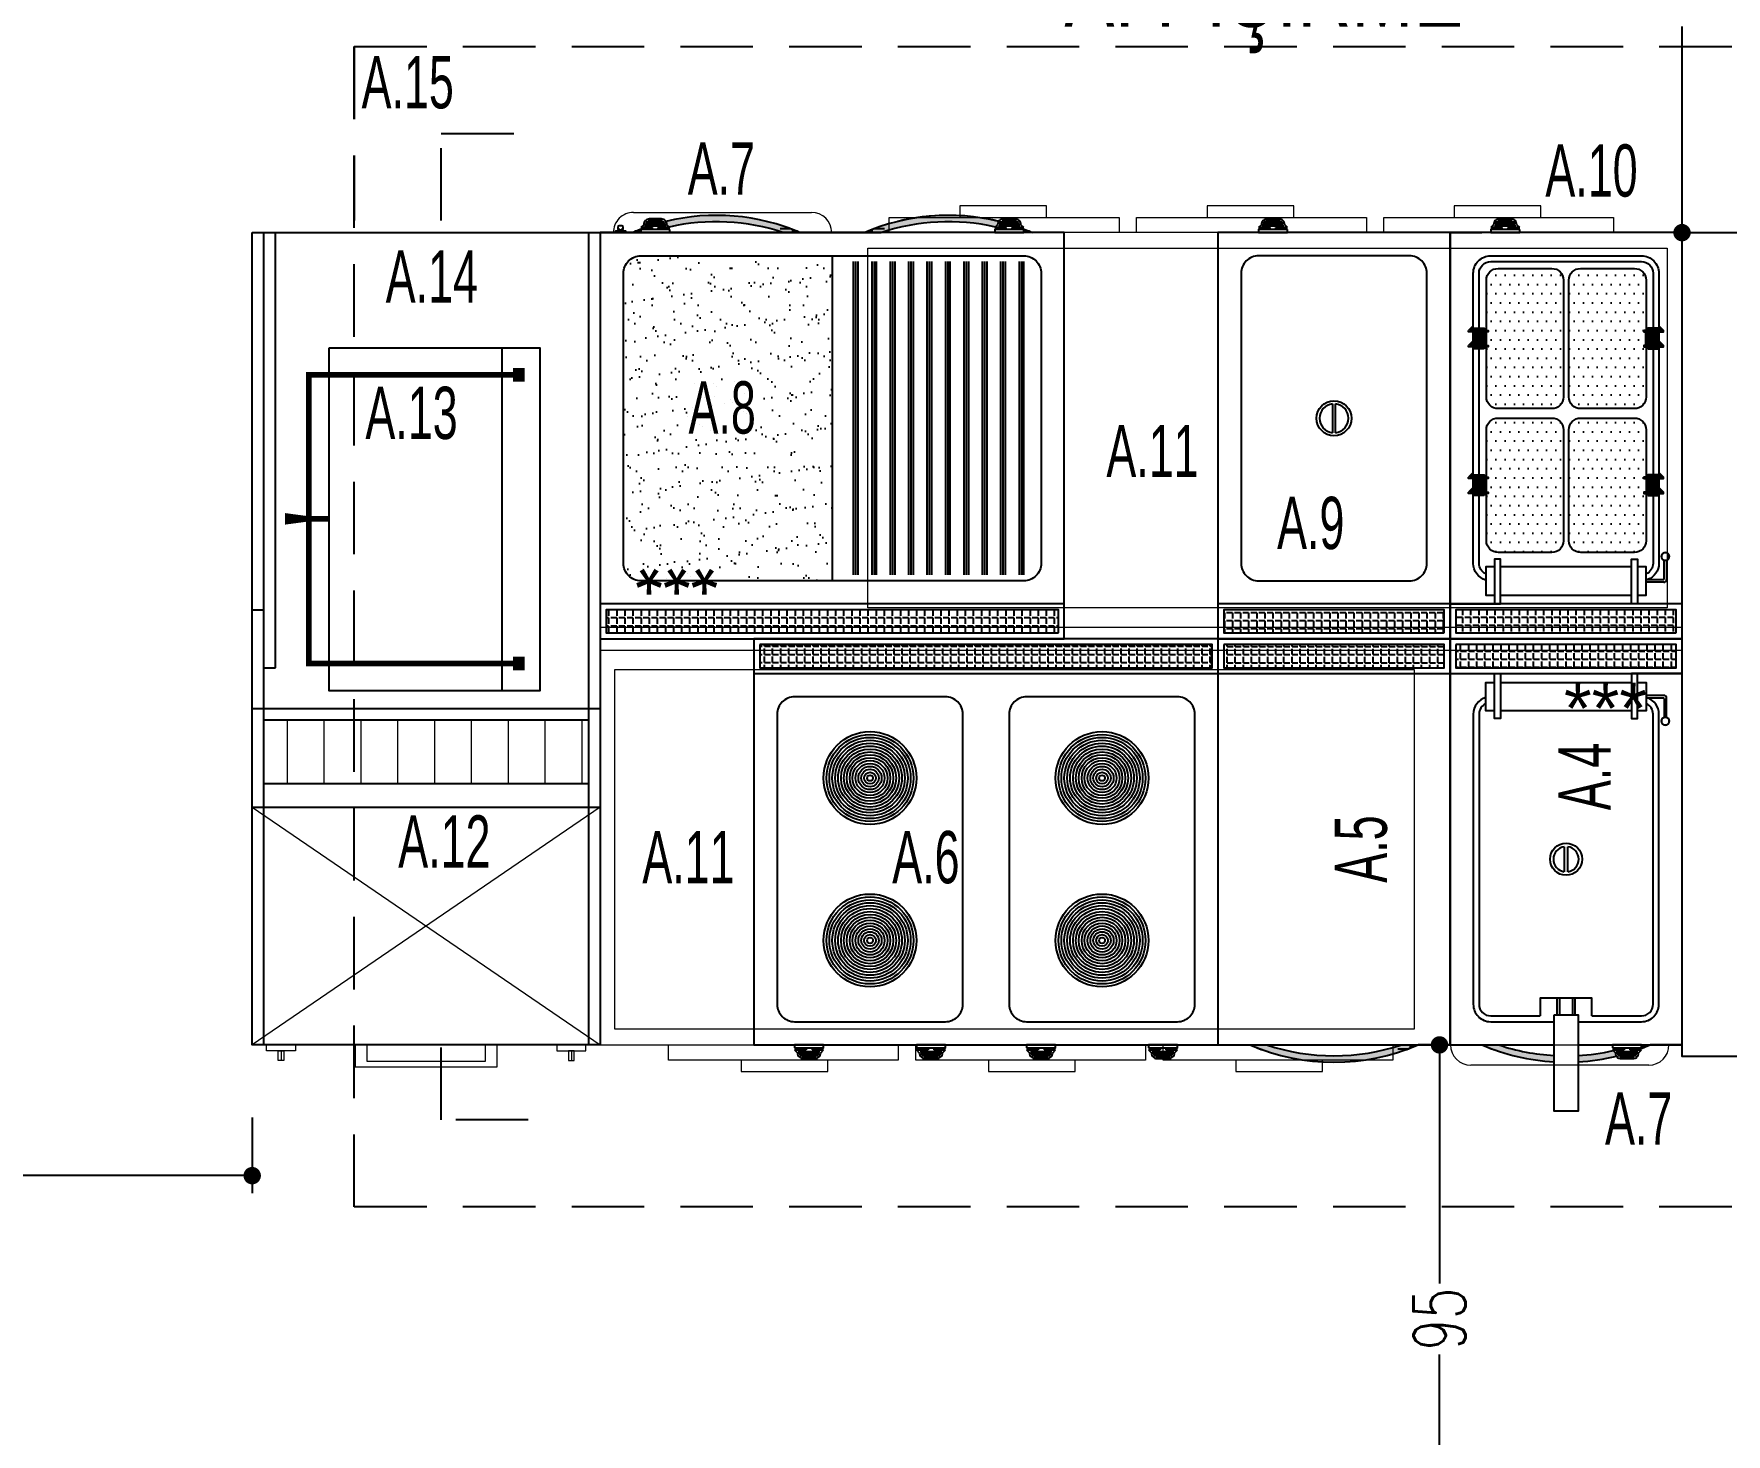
# Model space of a CAD drawing. Header units: centimetres. Extents: x 2289 to 5458, y 2057 to 4688.
# Drawn here: x 2817.5 to 3109.3, y 4135.1 to 4376.5 of the extents above; entities that cross this region are included whole.
import ezdxf
from ezdxf.lldxf.tags import DXFTag

# ---------------------------------------------------------------- set-up
doc = ezdxf.new("R2010")
doc.units = ezdxf.units.CM
doc.header["$LTSCALE"] = 50
doc.linetypes.add('HIDDEN', pattern=[0.375, 0.25, -0.125])
doc.layers.add('GRC - Cihaz Altı Ekipman', color=2, linetype='Continuous', lineweight=18)
doc.layers.add('GRC-Ekipman', color=4, linetype='Continuous', lineweight=25)
doc.layers.add('MDPL-MAHAL NO', color=5, linetype='Continuous')
doc.styles.add('dim', font='simplex.shx', dxfattribs={"width": 0.7})
doc.styles.get("Standard").update_dxf_attribs({"font": 'arial.ttf'})
doc.styles.add('Tago_mahal', font='ARIALN.TTF')
tags = doc.linetypes.add('DASHED', pattern=[0.75, 0.5, -0.25]).pattern_tags.tags
tags[6:7] = [DXFTag(74, 4), DXFTag(75, 0), DXFTag(340, '0'), DXFTag(46, 1.0), DXFTag(50, 0.0), DXFTag(44, 0.0), DXFTag(45, 0.0)]
tags[4:5] = [DXFTag(74, 4), DXFTag(75, 0), DXFTag(340, '0'), DXFTag(46, 1.0), DXFTag(50, 0.0), DXFTag(44, 0.0), DXFTag(45, 0.0)]
doc.dimstyles.new('1_50', dxfattribs={"dimtxt": 9, "dimasz": 3, "dimexe": 3, "dimexo": 0, "dimgap": 1, "dimtad": 0, "dimdec": 0, "dimzin": 11, "dimtxsty": 'dim', "dimblk": 'DOT', "dimcen": 1.5, "dimdle": 1.25, "dimclrt": 2, "dimadec": 0, "dimazin": 0, "dimtfac": 1.25, "dimtdec": 0, "dimtix": 1, "dimtofl": 0, "dimtmove": 1, "dimatfit": 3, "dimldrblk": 'DOT', "dimfxl": 10, "dimfxlon": 1, "dimtolj": 1, "dimtzin": 0, "dimarcsym": 0})

# ---------------------------------------------------------------- blocks, each defined once
blk = doc.blocks.new('ServT.140-60')
for p, q in [((-140, -60), (-140, 0)), ((-140, 0), (0, 0)), ((0, 0), (0, -60)), ((-140, -2), (0, -2)), ((-65, -56), (-140, -56)), ((0, -58), (-140, -58)), ((-75, -60), (-75, -58)), ((-65, -58), (-65, -56)), ((0, -60), (-75, -60))]:
    blk.add_line(p, q)
at = {"linetype": 'DASHED'}
blk.add_line((-75, -60), (-140, -60), dxfattribs=at)
blk = doc.blocks.new('ghggfhh')
at = {"color": 7}
blk.add_lwpolyline([(1188.71, 1333.35), (1193.71, 1333.35), (1193.71, 1333.87), (1188.71, 1333.87)], close=True, dxfattribs=at)
for points in [[(1190.71, 1333.35), (1190.71, 1333)], [(1191.71, 1333.35), (1191.71, 1333)], [(1188.71, 1333), (1190.71, 1333)], [(1189.35, 1332.74), (1193.07, 1332.74)], [(1189.46, 1332.51), (1192.96, 1332.51)], [(1189.5, 1332.27), (1192.92, 1332.27)], [(1189.62, 1332.04), (1192.79, 1332.04)], [(1189.97, 1331.8), (1192.45, 1331.8)], [(1191.71, 1333), (1193.71, 1333)]]:
    blk.add_lwpolyline(points, dxfattribs=at)
blk.add_lwpolyline([(1188.71, 1333), (1189.21, 1332.53), (1189.21, 1332.51, 0.414214), (1190.21, 1331.51), (1192.21, 1331.51, 0.414214), (1193.21, 1332.51), (1193.21, 1332.53), (1193.71, 1333)], format="xyb", dxfattribs=at)
blk = doc.blocks.new('EKO 8070S')
h = blk.add_hatch()
h.set_pattern_fill('ANGLE', scale=0.2, angle=360, style=0)
h.set_pattern_definition([(360, (-4488.5364, -3161.1032), (3e-16, 1.397), [1.016, -0.381]), (90, (-4488.5364, -3161.1032), (-1.397, 4e-16), [1.016, -0.381])])
h.paths.add_polyline_path([(-3470.87, -1758.23), (-3548.87, -1758.23), (-3548.87, -1762.23), (-3470.87, -1762.23)])
at = {"color": 7}
for points in [[(-3549.87, -1827.23), (-3469.87, -1827.23), (-3469.87, -1757.23), (-3549.87, -1757.23)], [(-3548.87, -1758.23), (-3548.87, -1762.23), (-3470.87, -1762.23), (-3470.87, -1758.23)]]:
    blk.add_lwpolyline(points, close=True, dxfattribs=at)
for points in [[(-3549.87, -1757.23), (-3549.87, -1765.23)], [(-3549.87, -1757.23), (-3549.87, -1763.23), (-3469.87, -1763.23), (-3469.87, -1757.23), (-3549.87, -1757.23), (-3549.87, -1763.23)]]:
    blk.add_lwpolyline(points, dxfattribs=at)
for points in [[(-3542.87, -1823.23), (-3516.87, -1823.23, 0.414214), (-3513.87, -1820.23), (-3513.87, -1770.23, 0.414214), (-3516.87, -1767.23), (-3542.87, -1767.23, 0.414214), (-3545.87, -1770.23), (-3545.87, -1820.23, 0.414214)], [(-3502.87, -1823.23), (-3476.87, -1823.23, 0.414214), (-3473.87, -1820.23), (-3473.87, -1770.23, 0.414214), (-3476.87, -1767.23), (-3502.87, -1767.23, 0.414214), (-3505.87, -1770.23), (-3505.87, -1820.23, 0.414214)], [(-3502.87, -1823.23), (-3476.87, -1823.23, 0.414214), (-3473.87, -1820.23), (-3473.87, -1770.23, 0.414214), (-3476.87, -1767.23), (-3502.87, -1767.23, 0.414214), (-3505.87, -1770.23), (-3505.87, -1820.23, 0.414214)]]:
    blk.add_lwpolyline(points, format="xyb", close=True, dxfattribs=at)
for centre, radius in [((-3529.87, -1781.23), 8), ((-3529.87, -1781.23), 8), ((-3529.87, -1781.23), 8), ((-3529.87, -1781.23), 7.5), ((-3489.87, -1781.23), 8), ((-3489.87, -1781.23), 8), ((-3489.87, -1781.23), 8), ((-3489.87, -1781.23), 7.5), ((-3529.87, -1781.23), 7), ((-3529.87, -1781.23), 6.5), ((-3529.87, -1781.23), 6), ((-3529.87, -1781.23), 5.5), ((-3529.87, -1781.23), 5), ((-3529.87, -1781.23), 4.5), ((-3489.87, -1781.23), 7), ((-3489.87, -1781.23), 6.5), ((-3489.87, -1781.23), 6), ((-3489.87, -1781.23), 5.5), ((-3489.87, -1781.23), 5), ((-3489.87, -1781.23), 4.5), ((-3529.87, -1781.23), 4), ((-3529.87, -1781.23), 3.5), ((-3529.87, -1781.23), 3), ((-3529.87, -1781.23), 2.5), ((-3529.87, -1781.23), 2), ((-3489.87, -1781.23), 4), ((-3489.87, -1781.23), 3.5), ((-3489.87, -1781.23), 3), ((-3489.87, -1781.23), 2.5), ((-3489.87, -1781.23), 2), ((-3529.87, -1781.23), 1.5), ((-3529.87, -1781.23), 1), ((-3529.87, -1781.23), 0.5), ((-3489.87, -1781.23), 1.5), ((-3489.87, -1781.23), 1), ((-3489.87, -1781.23), 0.5), ((-3529.87, -1809.23), 8), ((-3529.87, -1809.23), 8), ((-3529.87, -1809.23), 7.5), ((-3529.87, -1809.23), 7), ((-3529.87, -1809.23), 6.5), ((-3489.87, -1809.23), 8), ((-3489.87, -1809.23), 8), ((-3489.87, -1809.23), 7.5), ((-3489.87, -1809.23), 7), ((-3489.87, -1809.23), 6.5), ((-3529.87, -1809.23), 6), ((-3529.87, -1809.23), 5.5), ((-3529.87, -1809.23), 5), ((-3529.87, -1809.23), 4.5), ((-3529.87, -1809.23), 4), ((-3529.87, -1809.23), 3.5), ((-3489.87, -1809.23), 6), ((-3489.87, -1809.23), 5.5), ((-3489.87, -1809.23), 5), ((-3489.87, -1809.23), 4.5), ((-3489.87, -1809.23), 4), ((-3489.87, -1809.23), 3.5), ((-3529.87, -1809.23), 3), ((-3529.87, -1809.23), 2.5), ((-3529.87, -1809.23), 2), ((-3529.87, -1809.23), 1.5), ((-3529.87, -1809.23), 1), ((-3529.87, -1809.23), 0.5), ((-3489.87, -1809.23), 3), ((-3489.87, -1809.23), 2.5), ((-3489.87, -1809.23), 2), ((-3489.87, -1809.23), 1.5), ((-3489.87, -1809.23), 1), ((-3489.87, -1809.23), 0.5)]:
    blk.add_circle(centre, radius, dxfattribs=at)
for p in [(-4731.58, -3161.1), (-4710.58, -3161.1), (-4691.58, -3161.1), (-4670.58, -3161.1)]:
    blk.add_blockref('ghggfhh', p, dxfattribs=at)
blk = doc.blocks.new('EFP 4070')
h = blk.add_hatch()
h.set_pattern_fill('ANGLE', scale=0.2, style=0)
h.set_pattern_definition([(0, (-4559.9033, -3175.8865), (0, 1.397), [1.016, -0.381]), (90, (-4559.9033, -3175.8865), (-1.397, 9e-17), [1.016, -0.381])])
h.paths.add_polyline_path([(-3332.19, -1773.01), (-3370.19, -1773.01), (-3370.19, -1777.01), (-3332.19, -1777.01)])
for points in [[(-3353.27, -1843.84, -0.066516), (-3362.82, -1842.01), (-3365.69, -1842.01, 0.087638), (-3353.27, -1844.94)], [(-3342.51, -1843.96, -0.155364), (-3342.69, -1843.38), (-3342.69, -1843.36), (-3343.08, -1842.99, -0.04159), (-3349.12, -1843.84), (-3349.12, -1844.94, 0.045618)], [(-3341.19, -1842.54), (-3341.29, -1842.54, -0.009581), (-3342.65, -1842.89), (-3341.19, -1842.89)], [(-3336.69, -1842.01), (-3338.19, -1842.01), (-3338.19, -1842.54), (-3340.19, -1842.54), (-3340.19, -1842.89), (-3338.94, -1842.89, 0.016431)]]:
    blk.add_hatch(color=7).paths.add_polyline_path(points)
at = {"color": 7}
for p, q in [((-3331.19, -1772.01), (-3371.19, -1772.01)), ((-3371.19, -1772.01), (-3371.19, -1842.01)), ((-3331.19, -1842.01), (-3331.19, -1772.01)), ((-3371.19, -1842.01), (-3353.27, -1842.01)), ((-3371.19, -1842.01), (-3365.69, -1842.01)), ((-3349.12, -1842.01), (-3331.19, -1842.01)), ((-3331.19, -1842.01), (-3336.69, -1842.01))]:
    blk.add_line(p, q, dxfattribs=at)
for points in [[(-3371.19, -1772.01), (-3371.19, -1780.01)], [(-3371.19, -1772.01), (-3371.19, -1778.01), (-3331.19, -1778.01), (-3331.19, -1772.01), (-3371.19, -1772.01), (-3371.19, -1778.01)], [(-3371.19, -1778.01), (-3363.53, -1778.01)], [(-3363.53, -1784.41), (-3365.03, -1784.41), (-3365.03, -1779.55), (-3363.53, -1779.55)], [(-3362.48, -1779.55), (-3339.91, -1779.55)], [(-3331.19, -1778.01), (-3338.86, -1778.01)], [(-3338.86, -1779.55), (-3337.36, -1779.55), (-3337.36, -1784.41), (-3338.86, -1784.41)], [(-3334.3, -1781.76), (-3337.36, -1781.76), (-3337.36, -1782.21), (-3334.4, -1782.21)], [(-3334.26, -1781.76), (-3334.3, -1781.76)], [(-3334.3, -1782.3), (-3334.3, -1785.56)], [(-3333.85, -1785.56), (-3333.85, -1782.16)], [(-3339.91, -1784.41), (-3362.48, -1784.41)], [(-3351.5, -1807.85), (-3351.5, -1812.17)], [(-3350.89, -1812.17), (-3350.89, -1807.85)], [(-3351.19, -1833.94), (-3351.19, -1833.94), (-3355.63, -1833.94), (-3355.63, -1837.01)], [(-3346.76, -1837.01), (-3346.76, -1833.94), (-3351.19, -1833.94), (-3351.19, -1833.94)], [(-3343.19, -1842.89), (-3341.19, -1842.89)], [(-3342.55, -1843.15), (-3338.84, -1843.15)], [(-3342.44, -1843.38), (-3338.94, -1843.38)], [(-3342.41, -1843.61), (-3338.98, -1843.61)], [(-3342.28, -1843.85), (-3339.11, -1843.85)], [(-3341.19, -1842.54), (-3341.19, -1842.89)], [(-3340.19, -1842.54), (-3340.19, -1842.89)], [(-3340.19, -1842.89), (-3338.19, -1842.89)], [(-3341.93, -1844.09), (-3339.46, -1844.09)]]:
    blk.add_lwpolyline(points, dxfattribs=at)
for points in [[(-3370.19, -1773.01), (-3370.19, -1777.01), (-3332.19, -1777.01), (-3332.19, -1773.01)], [(-3363.53, -1778.01), (-3362.48, -1778.01), (-3362.48, -1785.75), (-3363.53, -1785.75)], [(-3338.86, -1778.01), (-3339.91, -1778.01), (-3339.91, -1785.75), (-3338.86, -1785.75)], [(-3352.77, -1836.82), (-3352.28, -1836.82), (-3352.28, -1833.94), (-3352.77, -1833.94)], [(-3350.11, -1836.82), (-3349.62, -1836.82), (-3349.62, -1833.94), (-3350.11, -1833.94)], [(-3353.27, -1836.82), (-3349.12, -1836.82), (-3349.12, -1853.42), (-3353.27, -1853.42)], [(-3343.19, -1842.54), (-3338.19, -1842.54), (-3338.19, -1842.01), (-3343.19, -1842.01)]]:
    blk.add_lwpolyline(points, close=True, dxfattribs=at)
for points in [[(-3365.03, -1782.13, 0.333757), (-3367.19, -1785.01), (-3367.19, -1835.01, 0.414214), (-3364.19, -1838.01), (-3353.27, -1838.01)], [(-3349.12, -1838.01), (-3338.19, -1838.01, 0.414214), (-3335.19, -1835.01), (-3335.19, -1785.01, 0.311922), (-3337.13, -1782.21)], [(-3365.03, -1783.19, 0.292913), (-3366.19, -1785.01), (-3366.19, -1835.01, 0.414214), (-3364.19, -1837.01), (-3355.63, -1837.01)], [(-3346.76, -1837.01), (-3338.19, -1837.01, 0.414214), (-3336.19, -1835.01), (-3336.19, -1785.01, 0.292913), (-3337.36, -1783.19)], [(-3343.19, -1842.89), (-3342.69, -1843.36), (-3342.69, -1843.38, 0.414214), (-3341.69, -1844.38), (-3339.69, -1844.38, 0.414214), (-3338.69, -1843.38), (-3338.69, -1843.36), (-3338.19, -1842.89)]]:
    blk.add_lwpolyline(points, format="xyb", dxfattribs=at)
for centre, radius in [((-3334.08, -1786.2), 0.676), ((-3351.19, -1810.01), 2.77)]:
    blk.add_circle(centre, radius, dxfattribs=at)
for centre, radius, start, end in [((-3334.41, -1782.31), 0.109, 8.9584, 82.5046), ((-3334.3, -1782.21), 0.453, 354.0258, 95.9742), ((-3334.08, -1786.2), 0.676, 109.4584, 70.5416), ((-3351.19, -1810.01), 2.18, 98.1249, 261.8751), ((-3351.19, -1810.01), 2.18, 278.1249, 81.8751), ((-3351.19, -1808.3), 36.69, 246.7242, 250.4895), ((-3351.19, -1808.3), 36.69, 246.7242, 266.758), ((-3351.19, -1807.21), 36.69, 251.5362, 266.758), ((-3351.19, -1807.21), 36.69, 273.242, 282.7682), ((-3351.19, -1807.21), 36.69, 283.4702, 285.6659), ((-3351.19, -1808.3), 36.69, 289.5105, 293.2758), ((-3351.19, -1808.3), 36.69, 273.242, 283.6896)]:
    blk.add_arc(centre, radius, start, end, dxfattribs=at)
blk = doc.blocks.new('EMF 4070S')
h = blk.add_hatch()
h.set_pattern_fill('DOTS', style=0)
h.set_pattern_definition([(0, (-5791.0277, -5490.133), (0.79375, 1.5875), [0, -1.5875])])
h.paths.add_polyline_path([(-3110.7, -1710.34, 0.414214), (-3108.7, -1712.34), (-3099.4, -1712.34, 0.414214), (-3097.4, -1710.34), (-3097.4, -1701.7), (-3097.76, -1701.7), (-3097.76, -1701.47), (-3097.46, -1701.47), (-3097.46, -1699.11), (-3097.76, -1699.11), (-3097.76, -1698.88), (-3097.4, -1698.88), (-3097.4, -1690.18, 0.414214), (-3099.4, -1688.18), (-3108.7, -1688.18, 0.414214), (-3110.7, -1690.18)])
h.paths.add_polyline_path([(-3097.76, -1724.17), (-3097.4, -1724.17), (-3097.4, -1715.97, 0.414214), (-3099.4, -1713.97), (-3108.7, -1713.97, 0.414214), (-3110.7, -1715.97), (-3110.7, -1735.13, 0.414214), (-3108.7, -1737.13), (-3099.4, -1737.13, 0.414214), (-3097.4, -1735.13), (-3097.4, -1726.99), (-3097.76, -1726.99), (-3097.76, -1726.76), (-3097.4, -1726.76), (-3097.4, -1724.4), (-3097.76, -1724.4)])
h.paths.add_polyline_path([(-3124.62, -1724.17), (-3124.62, -1724.4), (-3124.92, -1724.4), (-3124.92, -1726.76), (-3124.62, -1726.76), (-3124.62, -1726.99), (-3124.92, -1726.99), (-3124.92, -1735.13, 0.414214), (-3122.92, -1737.13), (-3113.63, -1737.13, 0.414214), (-3111.63, -1735.13), (-3111.63, -1715.97, 0.414214), (-3113.63, -1713.97), (-3122.92, -1713.97, 0.414214), (-3124.92, -1715.97), (-3124.92, -1724.17)])
h.paths.add_polyline_path([(-3111.63, -1690.18, 0.414214), (-3113.63, -1688.18), (-3122.92, -1688.18, 0.414214), (-3124.92, -1690.18), (-3124.92, -1698.88), (-3124.62, -1698.88), (-3124.62, -1699.11), (-3124.92, -1699.11), (-3124.92, -1701.47), (-3124.62, -1701.47), (-3124.62, -1701.7), (-3124.92, -1701.7), (-3124.92, -1710.34, 0.414214), (-3122.92, -1712.34), (-3113.63, -1712.34, 0.414214), (-3111.63, -1710.34)])
for points in [[(-3127.19, -1702.03), (-3125.32, -1702.03), (-3125.32, -1698.49), (-3127.19, -1698.49)], [(-3095.19, -1702.03), (-3097.07, -1702.03), (-3097.07, -1698.49), (-3095.19, -1698.49)], [(-3127.19, -1727.32), (-3125.32, -1727.32), (-3125.32, -1723.78), (-3127.19, -1723.78)], [(-3095.19, -1727.32), (-3097.07, -1727.32), (-3097.07, -1723.78), (-3095.19, -1723.78)]]:
    blk.add_hatch(color=7).paths.add_polyline_path(points)
h = blk.add_hatch()
h.set_pattern_fill('ANGLE', scale=0.2, angle=180, style=0)
h.set_pattern_definition([(180, (-1902.4855, -348.1371), (-2e-16, -1.397), [1.016, -0.381]), (270, (-1902.4855, -348.1371), (1.397, -3e-16), [1.016, -0.381])])
h.paths.add_polyline_path([(-3130.19, -1751.01), (-3092.19, -1751.01), (-3092.19, -1747.01), (-3130.19, -1747.01)])
at = {"color": 7}
for p, q in [((-3091.19, -1682.01), (-3131.19, -1682.01)), ((-3131.19, -1682.01), (-3125.69, -1682.01)), ((-3131.19, -1682.01), (-3131.19, -1752.01)), ((-3091.19, -1682.01), (-3096.69, -1682.01)), ((-3091.19, -1752.01), (-3091.19, -1682.01)), ((-3131.19, -1752.01), (-3091.19, -1752.01)), ((-3131.19, -1752.01), (-3091.19, -1752.01))]:
    blk.add_line(p, q, dxfattribs=at)
for points in [[(-3119.19, -1681.13), (-3119.69, -1680.67), (-3119.69, -1680.65, 0.414214), (-3120.69, -1679.65), (-3122.69, -1679.65, 0.414214), (-3123.69, -1680.65), (-3123.69, -1680.67), (-3124.19, -1681.13)], [(-3125.03, -1741.89, -0.333757), (-3127.19, -1739.01), (-3127.19, -1689.01, -0.414214), (-3124.19, -1686.01), (-3113.27, -1686.01)], [(-3124.19, -1686.01), (-3098.19, -1686.01, -0.414214), (-3095.19, -1689.01), (-3095.19, -1739.01, -0.311922), (-3097.13, -1741.82)], [(-3126.19, -1698.49), (-3126.19, -1689.01, -0.414214), (-3124.19, -1687.01), (-3098.19, -1687.01)], [(-3124.92, -1698.88), (-3124.92, -1690.18, -0.414214), (-3122.92, -1688.18), (-3113.63, -1688.18, -0.414214), (-3111.63, -1690.18), (-3111.63, -1710.34, -0.414214), (-3113.63, -1712.34), (-3122.92, -1712.34, -0.414214), (-3124.92, -1710.34), (-3124.92, -1701.7)], [(-3106.76, -1687.01), (-3098.19, -1687.01, -0.414214), (-3096.19, -1689.01), (-3096.19, -1739.01, -0.292913), (-3097.36, -1740.83)], [(-3125.03, -1740.83, -0.292913), (-3126.19, -1739.01), (-3126.19, -1702.03)], [(-3124.92, -1724.17), (-3124.92, -1715.97, -0.414214), (-3122.92, -1713.97), (-3113.63, -1713.97, -0.414214), (-3111.63, -1715.97), (-3111.63, -1735.13, -0.414214), (-3113.63, -1737.13), (-3122.92, -1737.13, -0.414214), (-3124.92, -1735.13), (-3124.92, -1726.99)], [(-3097.4, -1726.99), (-3097.4, -1735.13, -0.414214), (-3099.4, -1737.13), (-3108.7, -1737.13, -0.414214), (-3110.7, -1735.13), (-3110.7, -1715.97, -0.414214), (-3108.7, -1713.97), (-3099.4, -1713.97, -0.414214), (-3097.4, -1715.97), (-3097.4, -1724.17)]]:
    blk.add_lwpolyline(points, format="xyb", dxfattribs=at)
for points in [[(-3119.98, -1680.41), (-3123.41, -1680.41)], [(-3120.11, -1680.18), (-3123.28, -1680.18)], [(-3120.46, -1679.93), (-3122.93, -1679.93)], [(-3122.19, -1681.13), (-3124.19, -1681.13)], [(-3119.84, -1680.88), (-3123.55, -1680.88)], [(-3119.94, -1680.64), (-3123.44, -1680.64)], [(-3122.19, -1681.49), (-3122.19, -1681.13)], [(-3119.19, -1681.13), (-3121.19, -1681.13)], [(-3121.19, -1681.49), (-3121.19, -1681.13)], [(-3127.19, -1698.08), (-3128, -1698.88)], [(-3127.75, -1698.88), (-3127.19, -1698.88), (-3127.19, -1699.11), (-3128, -1699.11), (-3128, -1698.88)], [(-3127.19, -1700.67), (-3128, -1701.47)], [(-3127.19, -1698.36), (-3127.75, -1698.88)], [(-3127.19, -1698.88), (-3124.92, -1698.88)], [(-3127.19, -1699.11), (-3124.92, -1699.11)], [(-3124.92, -1698.88), (-3124.62, -1698.88), (-3124.62, -1699.11), (-3124.92, -1699.11)], [(-3124.92, -1701.47), (-3124.92, -1699.11)], [(-3097.46, -1698.88), (-3097.76, -1698.88), (-3097.76, -1699.11), (-3097.46, -1699.11)], [(-3095.19, -1698.88), (-3097.46, -1698.88)], [(-3097.46, -1701.47), (-3097.46, -1699.11)], [(-3095.19, -1699.11), (-3097.46, -1699.11)], [(-3095.19, -1698.08), (-3094.39, -1698.88)], [(-3095.19, -1698.36), (-3094.63, -1698.88)], [(-3094.63, -1698.88), (-3095.19, -1698.88), (-3095.19, -1699.11), (-3094.39, -1699.11), (-3094.39, -1698.88)], [(-3095.19, -1700.67), (-3094.39, -1701.47)], [(-3127.75, -1701.47), (-3127.19, -1701.47), (-3127.19, -1701.7), (-3128, -1701.7), (-3128, -1701.47)], [(-3127.19, -1700.95), (-3127.75, -1701.47)], [(-3127.19, -1701.47), (-3124.92, -1701.47)], [(-3127.19, -1701.7), (-3124.92, -1701.7)], [(-3124.92, -1701.47), (-3124.62, -1701.47), (-3124.62, -1701.7), (-3124.92, -1701.7)], [(-3097.46, -1701.47), (-3097.76, -1701.47), (-3097.76, -1701.7), (-3097.46, -1701.7)], [(-3095.19, -1701.47), (-3097.46, -1701.47)], [(-3095.19, -1701.7), (-3097.46, -1701.7)], [(-3095.19, -1700.95), (-3094.63, -1701.47)], [(-3094.63, -1701.47), (-3095.19, -1701.47), (-3095.19, -1701.7), (-3094.39, -1701.7), (-3094.39, -1701.47)], [(-3127.19, -1723.37), (-3128, -1724.17)], [(-3127.75, -1724.17), (-3127.19, -1724.17), (-3127.19, -1724.4), (-3128, -1724.4), (-3128, -1724.17)], [(-3127.19, -1723.65), (-3127.75, -1724.17)], [(-3127.19, -1724.17), (-3124.92, -1724.17)], [(-3124.92, -1724.17), (-3124.62, -1724.17), (-3124.62, -1724.4), (-3124.92, -1724.4)], [(-3097.46, -1724.17), (-3097.76, -1724.17), (-3097.76, -1724.4), (-3097.46, -1724.4)], [(-3095.19, -1724.17), (-3097.46, -1724.17)], [(-3095.19, -1723.37), (-3094.39, -1724.17)], [(-3095.19, -1723.65), (-3094.63, -1724.17)], [(-3094.63, -1724.17), (-3095.19, -1724.17), (-3095.19, -1724.4), (-3094.39, -1724.4), (-3094.39, -1724.17)], [(-3127.19, -1725.96), (-3128, -1726.76)], [(-3127.75, -1726.76), (-3127.19, -1726.76), (-3127.19, -1726.99), (-3128, -1726.99), (-3128, -1726.76)], [(-3127.19, -1726.24), (-3127.75, -1726.76)], [(-3127.19, -1724.4), (-3124.92, -1724.4)], [(-3127.19, -1726.76), (-3124.92, -1726.76)], [(-3127.19, -1726.99), (-3124.92, -1726.99)], [(-3124.92, -1726.76), (-3124.92, -1724.4)], [(-3124.92, -1726.76), (-3124.92, -1724.4)], [(-3124.92, -1726.76), (-3124.62, -1726.76), (-3124.62, -1726.99), (-3124.92, -1726.99)], [(-3097.46, -1726.76), (-3097.76, -1726.76), (-3097.76, -1726.99), (-3097.46, -1726.99)], [(-3095.19, -1724.4), (-3097.46, -1724.4)], [(-3095.19, -1726.76), (-3097.46, -1726.76)], [(-3095.19, -1726.99), (-3097.46, -1726.99)], [(-3097.4, -1724.4), (-3097.4, -1726.76)], [(-3095.19, -1725.96), (-3094.39, -1726.76)], [(-3095.19, -1726.24), (-3094.63, -1726.76)], [(-3094.63, -1726.76), (-3095.19, -1726.76), (-3095.19, -1726.99), (-3094.39, -1726.99), (-3094.39, -1726.76)], [(-3094.3, -1741.73), (-3094.3, -1738.46)], [(-3093.85, -1738.46), (-3093.85, -1741.87)], [(-3123.53, -1739.61), (-3125.03, -1739.61), (-3125.03, -1744.48), (-3123.53, -1744.48)], [(-3099.91, -1739.61), (-3122.48, -1739.61)], [(-3098.86, -1744.48), (-3097.36, -1744.48), (-3097.36, -1739.61), (-3098.86, -1739.61)], [(-3122.48, -1744.48), (-3099.91, -1744.48)], [(-3094.3, -1742.27), (-3097.36, -1742.27), (-3097.36, -1741.82), (-3094.4, -1741.82)], [(-3094.26, -1742.27), (-3094.3, -1742.27)], [(-3091.19, -1752.01), (-3091.19, -1744.01)], [(-3091.19, -1752.01), (-3091.19, -1744.01)], [(-3091.19, -1752.01), (-3091.19, -1744.01)], [(-3091.19, -1752.01), (-3091.19, -1746.01), (-3131.19, -1746.01), (-3131.19, -1752.01), (-3091.19, -1752.01), (-3091.19, -1746.01)], [(-3091.19, -1752.01), (-3091.19, -1746.01), (-3131.19, -1746.01), (-3131.19, -1752.01), (-3091.19, -1752.01), (-3091.19, -1746.01)], [(-3131.19, -1746.01), (-3123.53, -1746.01)], [(-3091.19, -1746.01), (-3098.86, -1746.01)], [(-3091.19, -1746.01), (-3098.86, -1746.01)], [(-3091.19, -1746.01), (-3098.86, -1746.01)], [(-3091.19, -1746.01), (-3098.86, -1746.01)]]:
    blk.add_lwpolyline(points, dxfattribs=at)
for points in [[(-3119.19, -1681.49), (-3124.19, -1681.49), (-3124.19, -1682.01), (-3119.19, -1682.01)], [(-3125.32, -1702.03), (-3127.19, -1702.03), (-3127.19, -1698.49), (-3125.32, -1698.49)], [(-3097.07, -1702.03), (-3095.19, -1702.03), (-3095.19, -1698.49), (-3097.07, -1698.49)], [(-3125.32, -1727.32), (-3127.19, -1727.32), (-3127.19, -1723.78), (-3125.32, -1723.78)], [(-3097.07, -1727.32), (-3095.19, -1727.32), (-3095.19, -1723.78), (-3097.07, -1723.78)], [(-3123.53, -1746.01), (-3122.48, -1746.01), (-3122.48, -1738.28), (-3123.53, -1738.28)], [(-3098.86, -1746.01), (-3099.91, -1746.01), (-3099.91, -1738.28), (-3098.86, -1738.28)], [(-3098.86, -1746.01), (-3099.91, -1746.01), (-3099.91, -1738.28), (-3098.86, -1738.28)], [(-3092.19, -1751.01), (-3092.19, -1747.01), (-3130.19, -1747.01), (-3130.19, -1751.01)]]:
    blk.add_lwpolyline(points, close=True, dxfattribs=at)
blk.add_lwpolyline([(-3110.7, -1710.34), (-3110.7, -1690.18, -0.414214), (-3108.7, -1688.18), (-3099.4, -1688.18, -0.414214), (-3097.4, -1690.18), (-3097.4, -1710.34, -0.414214), (-3099.4, -1712.34), (-3108.7, -1712.34, -0.414214)], format="xyb", close=True, dxfattribs=at)
blk.add_circle((-3094.08, -1737.82), 0.676, dxfattribs=at)
for centre, radius, start, end in [((-3094.08, -1737.82), 0.676, 289.4584, 250.5416), ((-3094.41, -1741.71), 0.109, 277.4954, 351.0416), ((-3094.3, -1741.82), 0.453, 264.0258, 5.9742)]:
    blk.add_arc(centre, radius, start, end, dxfattribs=at)
blk = doc.blocks.new('EPI 8070')
for points in [[(-2939.57, -1682.01), (-2936.69, -1682.01, 0.162705), (-2959.88, -1680.07, -0.155364), (-2959.69, -1680.65), (-2959.69, -1680.67), (-2959.3, -1681.03, -0.137126)], [(-2959.88, -1680.07, -0.155364), (-2959.69, -1680.65), (-2959.69, -1680.67), (-2959.3, -1681.03, -0.111887), (-2943.08, -1681.03), (-2942.69, -1680.67), (-2942.69, -1680.65, -0.155364), (-2942.51, -1680.07, 0.120036)], [(-2925.69, -1682.01), (-2922.82, -1682.01, -0.137126), (-2903.08, -1681.03), (-2902.69, -1680.67), (-2902.69, -1680.65, -0.155364), (-2902.51, -1680.07, 0.120036), (-2919.88, -1680.07, 0.041852)], [(-2919.88, -1680.07, -0.155364), (-2919.69, -1680.65), (-2919.69, -1680.67), (-2919.3, -1681.03, -0.111887), (-2903.08, -1681.03), (-2902.69, -1680.67), (-2902.69, -1680.65, -0.155364), (-2902.51, -1680.07, 0.120036)], [(-2965.69, -1682.01), (-2964.19, -1682.01), (-2964.19, -1681.49), (-2962.19, -1681.49), (-2962.19, -1681.13), (-2963.45, -1681.13, 0.016431)], [(-2961.19, -1681.49), (-2961.1, -1681.49, -0.009581), (-2959.74, -1681.13), (-2961.19, -1681.13)], [(-2940.19, -1681.49), (-2938.19, -1681.49), (-2938.19, -1682.01), (-2936.69, -1682.01, 0.016431), (-2938.94, -1681.13), (-2940.19, -1681.13)], [(-2925.69, -1682.01), (-2924.19, -1682.01), (-2924.19, -1681.49), (-2922.19, -1681.49), (-2922.19, -1681.13), (-2923.45, -1681.13, 0.016431)], [(-2901.29, -1681.49), (-2901.19, -1681.49), (-2901.19, -1681.13), (-2902.65, -1681.13, -0.009581)], [(-2900.19, -1681.49), (-2898.19, -1681.49), (-2898.19, -1682.01), (-2896.69, -1682.01, 0.016431), (-2898.94, -1681.13), (-2900.19, -1681.13)]]:
    blk.add_hatch(color=7).paths.add_polyline_path(points)
h = blk.add_hatch()
h.set_pattern_fill('AR-SAND', scale=0.1, angle=180)
h.paths.add_polyline_path([(-2931.19, -1686.01), (-2964.19, -1686.01, 0.414214), (-2967.19, -1689.01), (-2967.19, -1739.01, 0.414214), (-2964.19, -1742.01), (-2931.19, -1742.01)])
h = blk.add_hatch()
h.set_pattern_fill('ANGLE', scale=0.2, angle=180, style=0)
h.set_pattern_definition([(180, (-1634.7886, -433.4547), (-2e-16, -1.397), [1.016, -0.381]), (270, (-1634.7886, -433.4547), (1.397, -3e-16), [1.016, -0.381])])
h.paths.add_polyline_path([(-2970.19, -1751.01), (-2892.19, -1751.01), (-2892.19, -1747.01), (-2970.19, -1747.01)])
at = {"color": 7}
for p, q in [((-2971.19, -1682.01), (-2971.19, -1752.01)), ((-2891.19, -1682.01), (-2971.19, -1682.01)), ((-2971.19, -1682.01), (-2925.69, -1682.01)), ((-2931.19, -1682.01), (-2936.69, -1682.01)), ((-2891.19, -1682.01), (-2896.69, -1682.01)), ((-2891.19, -1752.01), (-2891.19, -1682.01)), ((-2927.57, -1687.01), (-2927.57, -1741.01)), ((-2927.17, -1687.01), (-2927.17, -1741.01)), ((-2926.77, -1687.01), (-2926.77, -1741.01)), ((-2924.39, -1687.01), (-2924.39, -1741.01)), ((-2923.99, -1687.01), (-2923.99, -1741.01)), ((-2923.6, -1687.01), (-2923.6, -1741.01)), ((-2921.22, -1687.01), (-2921.22, -1741.01)), ((-2920.82, -1687.01), (-2920.82, -1741.01)), ((-2920.42, -1687.01), (-2920.42, -1741.01)), ((-2918.04, -1687.01), (-2918.04, -1741.01)), ((-2917.64, -1687.01), (-2917.64, -1741.01)), ((-2917.25, -1687.01), (-2917.25, -1741.01)), ((-2914.87, -1687.01), (-2914.87, -1741.01)), ((-2914.47, -1687.01), (-2914.47, -1741.01)), ((-2914.07, -1687.01), (-2914.07, -1741.01)), ((-2911.69, -1687.01), (-2911.69, -1741.01)), ((-2911.29, -1687.01), (-2911.29, -1741.01)), ((-2910.9, -1687.01), (-2910.9, -1741.01)), ((-2908.52, -1687.01), (-2908.52, -1741.01)), ((-2908.12, -1687.01), (-2908.12, -1741.01)), ((-2907.72, -1687.01), (-2907.72, -1741.01)), ((-2905.34, -1687.01), (-2905.34, -1741.01)), ((-2904.94, -1687.01), (-2904.94, -1741.01)), ((-2904.55, -1687.01), (-2904.55, -1741.01)), ((-2902.17, -1687.01), (-2902.17, -1741.01)), ((-2901.77, -1687.01), (-2901.77, -1741.01)), ((-2901.37, -1687.01), (-2901.37, -1741.01)), ((-2898.99, -1687.01), (-2898.99, -1741.01)), ((-2898.59, -1687.01), (-2898.59, -1741.01)), ((-2898.2, -1687.01), (-2898.2, -1741.01)), ((-2971.19, -1752.01), (-2891.19, -1752.01))]:
    blk.add_line(p, q, dxfattribs=at)
for points in [[(-2959.19, -1681.13), (-2959.69, -1680.67), (-2959.69, -1680.65, 0.414214), (-2960.69, -1679.65), (-2962.69, -1679.65, 0.414214), (-2963.69, -1680.65), (-2963.69, -1680.67), (-2964.19, -1681.13)], [(-2898.19, -1681.13), (-2898.69, -1680.67), (-2898.69, -1680.65, 0.414214), (-2899.69, -1679.65), (-2901.69, -1679.65, 0.414214), (-2902.69, -1680.65), (-2902.69, -1680.67), (-2903.19, -1681.13)], [(-2906.51, -1742.01), (-2964.19, -1742.01, -0.414214), (-2967.19, -1739.01), (-2967.19, -1689.01, -0.414214), (-2964.19, -1686.01), (-2898.19, -1686.01, -0.414214), (-2895.19, -1689.01), (-2895.19, -1739.01, -0.414214), (-2898.19, -1742.01), (-2906.51, -1742.01)]]:
    blk.add_lwpolyline(points, format="xyb", dxfattribs=at)
for points in [[(-2959.98, -1680.41), (-2963.41, -1680.41)], [(-2960.11, -1680.18), (-2963.28, -1680.18)], [(-2960.46, -1679.93), (-2962.93, -1679.93)], [(-2898.98, -1680.41), (-2902.41, -1680.41)], [(-2899.11, -1680.18), (-2902.28, -1680.18)], [(-2899.46, -1679.93), (-2901.93, -1679.93)], [(-2962.19, -1681.13), (-2964.19, -1681.13)], [(-2959.84, -1680.88), (-2963.55, -1680.88)], [(-2959.94, -1680.64), (-2963.44, -1680.64)], [(-2962.19, -1681.49), (-2962.19, -1681.13)], [(-2959.19, -1681.13), (-2961.19, -1681.13)], [(-2961.19, -1681.49), (-2961.19, -1681.13)], [(-2925.69, -1682.01), (-2922.82, -1682.01)], [(-2901.19, -1681.13), (-2903.19, -1681.13)], [(-2898.84, -1680.88), (-2902.55, -1680.88)], [(-2898.94, -1680.64), (-2902.44, -1680.64)], [(-2901.19, -1681.49), (-2901.19, -1681.13)], [(-2898.19, -1681.13), (-2900.19, -1681.13)], [(-2900.19, -1681.49), (-2900.19, -1681.13)], [(-2931.19, -1686.01), (-2931.19, -1742.01)], [(-2891.19, -1752.01), (-2891.19, -1744.01)], [(-2891.19, -1752.01), (-2891.19, -1746.01), (-2971.19, -1746.01), (-2971.19, -1752.01), (-2891.19, -1752.01), (-2891.19, -1746.01)]]:
    blk.add_lwpolyline(points, dxfattribs=at)
for points in [[(-2959.19, -1681.49), (-2964.19, -1681.49), (-2964.19, -1682.01), (-2959.19, -1682.01)], [(-2898.19, -1681.49), (-2903.19, -1681.49), (-2903.19, -1682.01), (-2898.19, -1682.01)], [(-2892.19, -1751.01), (-2892.19, -1747.01), (-2970.19, -1747.01), (-2970.19, -1751.01)]]:
    blk.add_lwpolyline(points, close=True, dxfattribs=at)
for centre, start, end in [((-2951.19, -1715.72), 66.7242, 103.6896), ((-2951.19, -1716.82), 71.5362, 102.7682), ((-2911.19, -1715.72), 76.3104, 113.2758), ((-2911.19, -1716.82), 77.2318, 108.4638), ((-2911.19, -1715.72), 76.3104, 103.6896), ((-2951.19, -1715.72), 109.5105, 113.2758), ((-2951.19, -1716.82), 103.4702, 105.6659), ((-2951.19, -1715.72), 66.7242, 70.4895), ((-2911.19, -1716.82), 74.3341, 76.5298), ((-2911.19, -1715.72), 66.7242, 70.4895)]:
    blk.add_arc(centre, 36.69, start, end, dxfattribs=at)
blk = doc.blocks.new('GPI 8070')
at = {"color": 7}
for points in [[(-2611.19, -1682.01), (-2608.59, -1682.01)], [(-2608.17, -1680.94), (-2608.17, -1681.43), (-2607.82, -1681.43)], [(-2607.27, -1681.63), (-2607.27, -1681.74), (-2608.13, -1681.74), (-2608.13, -1681.63), (-2607.82, -1681.63)], [(-2607.82, -1681.43), (-2607.82, -1681.63)], [(-2607.82, -1681.74), (-2607.58, -1681.74)], [(-2607.58, -1681.43), (-2607.23, -1681.43), (-2607.23, -1680.94)], [(-2607.58, -1681.63), (-2607.58, -1681.43)], [(-2607.58, -1681.63), (-2607.27, -1681.63)]]:
    blk.add_lwpolyline(points, dxfattribs=at)
blk.add_lwpolyline([(-2608.59, -1682.01), (-2606.81, -1682.01), (-2606.81, -1681.74), (-2608.59, -1681.74)], close=True, dxfattribs=at)
blk.add_arc((-2607.7, -1681.7), 0.893, 58.5583, 121.4417, dxfattribs=at)
blk.add_blockref('EPI 8070', (360, 0), dxfattribs=at)
blk = doc.blocks.new('ESB 4070S')
h = blk.add_hatch()
h.set_pattern_fill('ANGLE', scale=0.2, style=0)
h.set_pattern_definition([(0, (-3339.9033, -3175.8865), (0, 1.397), [1.016, -0.381]), (90, (-3339.9033, -3175.8865), (-1.397, 9e-17), [1.016, -0.381])])
h.paths.add_polyline_path([(-2112.19, -1773.01), (-2150.19, -1773.01), (-2150.19, -1777.01), (-2112.19, -1777.01)])
at = {"color": 7}
for points in [[(-2151.19, -1842.01), (-2111.19, -1842.01), (-2111.19, -1772.01), (-2151.19, -1772.01)], [(-2150.19, -1773.01), (-2150.19, -1777.01), (-2112.19, -1777.01), (-2112.19, -1773.01)]]:
    blk.add_lwpolyline(points, close=True, dxfattribs=at)
for points in [[(-2151.19, -1772.01), (-2151.19, -1780.01)], [(-2151.19, -1772.01), (-2151.19, -1778.01), (-2111.19, -1778.01), (-2111.19, -1772.01), (-2151.19, -1772.01), (-2151.19, -1778.01)], [(-2131.44, -1807.52), (-2131.44, -1812.5)], [(-2130.94, -1812.5), (-2130.94, -1807.52)]]:
    blk.add_lwpolyline(points, dxfattribs=at)
blk.add_lwpolyline([(-2135.88, -1782.01), (-2144.19, -1782.01, 0.414214), (-2147.19, -1785.01), (-2147.19, -1835.01, 0.414214), (-2144.19, -1838.01), (-2118.19, -1838.01, 0.414214), (-2115.19, -1835.01), (-2115.19, -1785.01, 0.414214), (-2118.19, -1782.01), (-2135.88, -1782.01)], format="xyb", dxfattribs=at)
blk.add_circle((-2131.19, -1810.01), 3, dxfattribs=at)
for start, end in [(95.7392, 264.2608), (275.7392, 84.2608)]:
    blk.add_arc((-2131.19, -1810.01), 2.5, start, end, dxfattribs=at)
blk.add_blockref('ghggfhh', (-3311.9, -3175.89), dxfattribs=at)
blk = doc.blocks.new('NTR 470')
for points in [[(-2005.69, -1682.01), (-2002.82, -1682.01, -0.162536), (-1979.57, -1682.01), (-1976.69, -1682.01, 0.016431), (-1978.94, -1681.13, 0.18889)], [(-1999.88, -1680.07, -0.155364), (-1999.69, -1680.65), (-1999.69, -1680.67), (-1999.3, -1681.03, -0.137126), (-1979.57, -1682.01), (-1976.69, -1682.01, 0.016431), (-1978.94, -1681.13, 0.145884)], [(-2005.69, -1682.01), (-2004.19, -1682.01), (-2004.19, -1681.49), (-2002.19, -1681.49), (-2002.19, -1681.13), (-2003.45, -1681.13, 0.016431)]]:
    blk.add_hatch(color=7).paths.add_polyline_path(points)
h = blk.add_hatch()
h.set_pattern_fill('ANGLE', scale=0.2, angle=180, style=0)
h.set_pattern_definition([(180, (-782.4855, -348.1371), (-2e-16, -1.397), [1.016, -0.381]), (270, (-782.4855, -348.1371), (1.397, -3e-16), [1.016, -0.381])])
h.paths.add_polyline_path([(-2010.19, -1751.01), (-1972.19, -1751.01), (-1972.19, -1747.01), (-2010.19, -1747.01)])
at = {"color": 7}
for p, q in [((-1971.19, -1682.01), (-2011.19, -1682.01)), ((-2011.19, -1682.01), (-2005.69, -1682.01)), ((-2011.19, -1682.01), (-2011.19, -1752.01)), ((-1971.19, -1682.01), (-1976.69, -1682.01)), ((-1971.19, -1752.01), (-1971.19, -1682.01)), ((-2011.19, -1752.01), (-1971.19, -1752.01))]:
    blk.add_line(p, q, dxfattribs=at)
for points in [[(-1971.19, -1752.01), (-1971.19, -1744.01)], [(-1971.19, -1752.01), (-1971.19, -1746.01), (-2011.19, -1746.01), (-2011.19, -1752.01), (-1971.19, -1752.01), (-1971.19, -1746.01)]]:
    blk.add_lwpolyline(points, dxfattribs=at)
blk.add_lwpolyline([(-1972.19, -1751.01), (-1972.19, -1747.01), (-2010.19, -1747.01), (-2010.19, -1751.01)], close=True, dxfattribs=at)
for centre, start, end in [((-1991.19, -1715.72), 66.7242, 113.2758), ((-1991.19, -1716.82), 71.5362, 108.4638), ((-1991.19, -1715.72), 109.5105, 113.2758), ((-1991.19, -1715.72), 66.7242, 70.4895)]:
    blk.add_arc(centre, 36.69, start, end, dxfattribs=at)
blk = doc.blocks.new('350')
at = {"layer": 'GRC-Ekipman', "linetype": 'HIDDEN'}
for p, q in [((9645.36, 4757.18), (9675.36, 4757.18)), ((9645.36, 4757.18), (9645.36, 4727.18)), ((9645.36, 4557.18), (9645.36, 4587.18))]:
    blk.add_line(p, q, dxfattribs=at)
blk.add_lwpolyline([(9645.36, 4757.18), (9995.36, 4757.18), (9995.36, 4557.18), (9645.36, 4557.18)], close=True, dxfattribs=at)
for points in [[(9660.36, 4727.18), (9660.36, 4742.18), (9675.36, 4742.18)], [(9675.36, 4572.18), (9660.36, 4572.18), (9660.36, 4587.18)]]:
    blk.add_lwpolyline(points, dxfattribs=at)
blk = doc.blocks.new('TostMak.59-44')
blk.add_lwpolyline([(-59, -36.45), (0, -36.45), (0, 0), (-59, 0)], close=True)
at = {"color": 251}
for points, const_width in [([(-55.54, -3.67), (-53.2, -3.67)], 2), ([(-3.46, -3.67), (-5.8, -3.67)], 2), ([(-54.37, -3.99), (-54.37, -39.91), (-29.5, -39.91)], 1), ([(-4.63, -3.99), (-4.63, -39.91), (-29.5, -39.91)], 1)]:
    blk.add_lwpolyline(points, dxfattribs=dict(at, const_width=const_width))
blk.add_lwpolyline([(0, -6.54), (-59, -6.54)])
blk.add_lwpolyline([(-29.56, -36.55, 1, 1, 0), (-29.56, -40.31, 1, 2, 0), (-29.56, -44.03, 2, 2, 0)], format="xyseb", dxfattribs=at)
blk = doc.blocks.new('FRENOX UGL3')
at = {"linetype": 'Continuous'}
for p, q in [((0, 0), (0, -70)), ((186.5, 0), (0, 0)), ((186.5, -70), (186.5, 0)), ((186.5, -2), (0, -2)), ((0, -70), (186.5, -70))]:
    blk.add_line(p, q, dxfattribs=at)
at = {"color": 251, "linetype": 'Continuous'}
blk.add_line((180.75, -73.5), (150.09, -73.5), dxfattribs=at)
at = {"color": 251}
for points in [[(2.54, -5.31), (140.34, -5.31), (140.34, -67.31), (2.54, -67.31)], [(51.39, -72.64), (11.79, -72.64), (11.79, -70), (51.39, -70)], [(94.02, -72.64), (54.42, -72.64), (54.42, -70), (94.02, -70)], [(136.66, -72.64), (97.06, -72.64), (97.06, -70), (136.66, -70)], [(39.26, -72.64), (24.32, -72.64), (24.32, -74.6), (39.26, -74.6)], [(81.89, -72.64), (66.95, -72.64), (66.95, -74.6), (81.89, -74.6)], [(124.52, -72.64), (109.58, -72.64), (109.58, -74.6), (124.52, -74.6)]]:
    blk.add_lwpolyline(points, close=True, dxfattribs=at)
at = {"color": 251, "linetype": 'Continuous'}
for centre, start, end in [((150.09, -70), 180, 270), ((180.75, -70), 270, 0)]:
    blk.add_arc(centre, 3.5, start, end, dxfattribs=at)
at = {"color": 4}
blk.add_text('***', height=8.787, dxfattribs=at).set_placement((166.14, -16.38))
blk = doc.blocks.new('SalamanderE.60-58')
at = {"lineweight": 9}
h = blk.add_hatch(dxfattribs=at)
h.set_pattern_fill('ANSI31', color=251, scale=2, angle=45, style=0)
h.set_pattern_definition([(90, (-113413.595, 6728.771), (-6.35, 1e-15), [])])
h.paths.add_polyline_path([(-2, -13), (-2, -2), (-58, -2), (-58, -13)])
at = {"color": 251, "lineweight": 9}
for p, q in [((0, -17), (-60, -58)), ((-60, -17), (0, -58))]:
    blk.add_line(p, q, dxfattribs=at)
for points in [[(-60, 0), (0, 0), (0, -58), (-60, -58)], [(-60, -17), (0, -17), (0, -58), (-60, -58)]]:
    blk.add_lwpolyline(points, close=True)
at = {"color": 251}
blk.add_lwpolyline([(-58, -2), (-2, -2), (-2, -13), (-58, -13)], close=True, dxfattribs=at)
at = {"color": 251, "lineweight": 9}
for points in [[(-52.53, -59), (-57.53, -59), (-57.53, -58), (-52.53, -58)], [(-42.25, -61.81), (-17.75, -61.81), (-17.75, -58), (-42.25, -58)], [(-40.25, -60.81), (-19.75, -60.81), (-19.75, -58), (-40.25, -58)], [(-7.47, -59), (-2.47, -59), (-2.47, -58), (-7.47, -58)], [(-54.53, -60.67), (-55.53, -60.67), (-55.53, -59), (-54.53, -59)], [(-5.47, -60.67), (-4.47, -60.67), (-4.47, -59), (-5.47, -59)]]:
    blk.add_lwpolyline(points, close=True, dxfattribs=at)
for points in [[(-55.03, -59), (-55.03, -60.67)], [(-4.97, -59), (-4.97, -60.67)]]:
    blk.add_lwpolyline(points, dxfattribs=at)
blk = doc.blocks.new('_Dot')
at = {"color": 0, "linetype": 'ByBlock', "lineweight": -2}
blk.add_line((-0.5, 0), (-1, 0), dxfattribs=at)
at = {"color": 0, "linetype": 'ByBlock', "const_width": 0.5}
blk.add_lwpolyline([(-0.25, 0, 1), (0.25, 0, 1)], format="xyb", close=True, dxfattribs=at)
blk = doc.blocks.new('*D248')
at = {"color": 0, "lineweight": -2, "transparency": 16777216}
for p, q in [((2855.19, 4189.7), (2855.19, 4176.7)), ((2741.57, 4170.23), (2741.57, 4182.7)), ((2744.57, 4179.7), (2790.33, 4179.7)), ((2852.19, 4179.7), (2806.43, 4179.7))]:
    blk.add_line(p, q, dxfattribs=at)
at = {"layer": 'Defpoints', "color": 0, "transparency": 16777216}
for p in [(2855.19, 4202.24), (2741.57, 4179.7), (2741.57, 4170.23)]:
    blk.add_point(p, dxfattribs=at)
at = {"color": 0, "lineweight": -2, "transparency": 16777216, "xscale": 3, "yscale": 3, "zscale": 3, "rotation": 180}
blk.add_blockref('_Dot', (2741.57, 4179.7), dxfattribs=at)
at = {"color": 0, "lineweight": -2, "transparency": 16777216, "xscale": 3, "yscale": 3, "zscale": 3}
blk.add_blockref('_Dot', (2855.19, 4179.7), dxfattribs=at)
at = {"color": 2, "transparency": 16777216, "insert": (2798.38, 4179.7), "char_height": 9, "attachment_point": 5, "style": 'dim'}
blk.add_mtext('\\A1;114', dxfattribs=at)
blk = doc.blocks.new('*D250')
at = {"color": 0, "lineweight": -2, "transparency": 16777216}
for p, q in [((3091.69, 4425.48), (3104.69, 4425.48)), ((3101.69, 4422.48), (3101.69, 4389.96)), ((3101.69, 4345.24), (3101.69, 4377.76)), ((3101.69, 4342.24), (3104.69, 4342.24))]:
    blk.add_line(p, q, dxfattribs=at)
at = {"layer": 'Defpoints', "color": 0, "transparency": 16777216}
for p in [(3051.58, 4425.48), (3101.69, 4342.24), (3101.69, 4342.24)]:
    blk.add_point(p, dxfattribs=at)
at = {"color": 0, "lineweight": -2, "transparency": 16777216, "xscale": 3, "yscale": 3, "zscale": 3}
for p, rotation in [((3101.69, 4425.48), 90), ((3101.69, 4342.24), 270)]:
    blk.add_blockref('_Dot', p, dxfattribs=dict(at, rotation=rotation))
at = {"color": 2, "transparency": 16777216, "insert": (3101.69, 4383.86), "char_height": 9, "attachment_point": 5, "rotation": 90, "style": 'dim'}
blk.add_mtext('\\A1;83', dxfattribs=at)
blk = doc.blocks.new('*D251')
at = {"color": 0, "lineweight": -2, "transparency": 16777216}
for p, q in [((3061.69, 4202.24), (3056.88, 4202.24)), ((3059.88, 4199.24), (3059.88, 4161.09)), ((3059.88, 4110.73), (3059.88, 4148.89)), ((3051.57, 4107.73), (3062.88, 4107.73))]:
    blk.add_line(p, q, dxfattribs=at)
at = {"layer": 'Defpoints', "color": 0, "transparency": 16777216}
for p in [(3059.88, 4202.24), (3061.69, 4202.24), (3051.57, 4107.73)]:
    blk.add_point(p, dxfattribs=at)
at = {"color": 0, "lineweight": -2, "transparency": 16777216, "xscale": 3, "yscale": 3, "zscale": 3}
for p, rotation in [((3059.88, 4202.24), 90), ((3059.88, 4107.73), 270)]:
    blk.add_blockref('_Dot', p, dxfattribs=dict(at, rotation=rotation))
at = {"color": 2, "transparency": 16777216, "insert": (3059.88, 4154.99), "char_height": 9, "attachment_point": 5, "rotation": 90, "style": 'dim'}
blk.add_mtext('\\A1;95', dxfattribs=at)

msp = doc.modelspace()

# ---------------------------------------------------------------- linework, layer by layer
at = {"layer": 'GRC-Ekipman'}
msp.add_lwpolyline([(3101.69, 4342.24), (3192.99, 4342.24), (3192.99, 4200.24), (3101.69, 4200.24)], close=True, dxfattribs=at)

# ---------------------------------------------------------------- block references
at = {"layer": 'GRC - Cihaz Altı Ekipman', "rotation": 180}
msp.add_blockref('FRENOX UGL3', (3101.69, 4272.24), dxfattribs=at)
at = {"layer": 'GRC - Cihaz Altı Ekipman'}
msp.add_blockref('FRENOX UGL3', (2915.19, 4272.24), dxfattribs=at)
at = {"layer": 'GRC-Ekipman'}
for name, p in [('350', (-6772.59, -382.87)), ('GPI 8070', (5526.39, 6024.25)), ('EMF 4070S', (6192.89, 6024.25)), ('EKO 8070S', (6491.57, 6029.47)), ('EFP 4070', (6432.89, 6044.25)), ('SalamanderE.60-58', (2915.19, 4260.24))]:
    msp.add_blockref(name, p, dxfattribs=at)
for name, p, rotation in [('ESB 4070S', (910.5, 2500.23), 180), ('ServT.140-60', (2915.19, 4202.24), 270), ('TostMak.59-44', (2904.85, 4263.35), 270), ('NTR 470', (1050.5, 2520.23), 180)]:
    msp.add_blockref(name, p, dxfattribs=dict(at, rotation=rotation))

# ---------------------------------------------------------------- texts
at = {"layer": 'MDPL-MAHAL NO', "style": 'Tago_mahal', "width": 0.75}
for s, height, p in [('A. PİŞİRME', 15, (2995.23, 4377.76)), ('A.15', 9, (2874.05, 4363.67)), ('A.7', 9, (2930.28, 4348.79)), ('A.10', 9, (3078.13, 4348.46)), ('A.14', 9, (2878.21, 4330.18)), ('A.13', 9, (2874.71, 4306.68)), ('A.8', 9, (2930.41, 4307.61)), ('A.11', 9, (3002.45, 4300.11)), ('A.9', 9, (3031.88, 4287.71)), ('A.12', 9, (2880.37, 4232.8)), ('A.11', 9, (2922.45, 4230.11)), ('A.6', 9, (2965.53, 4230.11)), ('A.7', 9, (3088.42, 4185.06))]:
    msp.add_text(s, height=height, dxfattribs=at).set_placement(p)
for s, p in [('A.4', (3089.36, 4242.7)), ('A.5', (3050.8, 4230.19))]:
    msp.add_text(s, height=9, rotation=90, dxfattribs=at).set_placement(p)

# ---------------------------------------------------------------- dimensions: what is measured, and where the dimension line sits
for base, p1, p2, picture, middle in [((3101.69, 4342.24), (3051.58, 4425.48), (3101.69, 4342.24), '*D250', (3101.69, 4383.86)), ((3059.88, 4202.24), (3051.57, 4107.73), (3061.69, 4202.24), '*D251', (3059.88, 4154.99))]:
    dim = msp.add_linear_dim(base=base, p1=p1, p2=p2, angle=90, dimstyle='1_50')
    dim.commit()
    dim.dimension.update_dxf_attribs({"geometry": picture, "text_midpoint": middle})
dim = msp.add_linear_dim(base=(2741.57, 4179.7), p1=(2855.19, 4202.24), p2=(2741.57, 4170.23), dimstyle='1_50')
dim.commit()
dim.dimension.update_dxf_attribs({"geometry": '*D248', "text_midpoint": (2798.38, 4179.7)})

doc.saveas('drawing.dxf')
